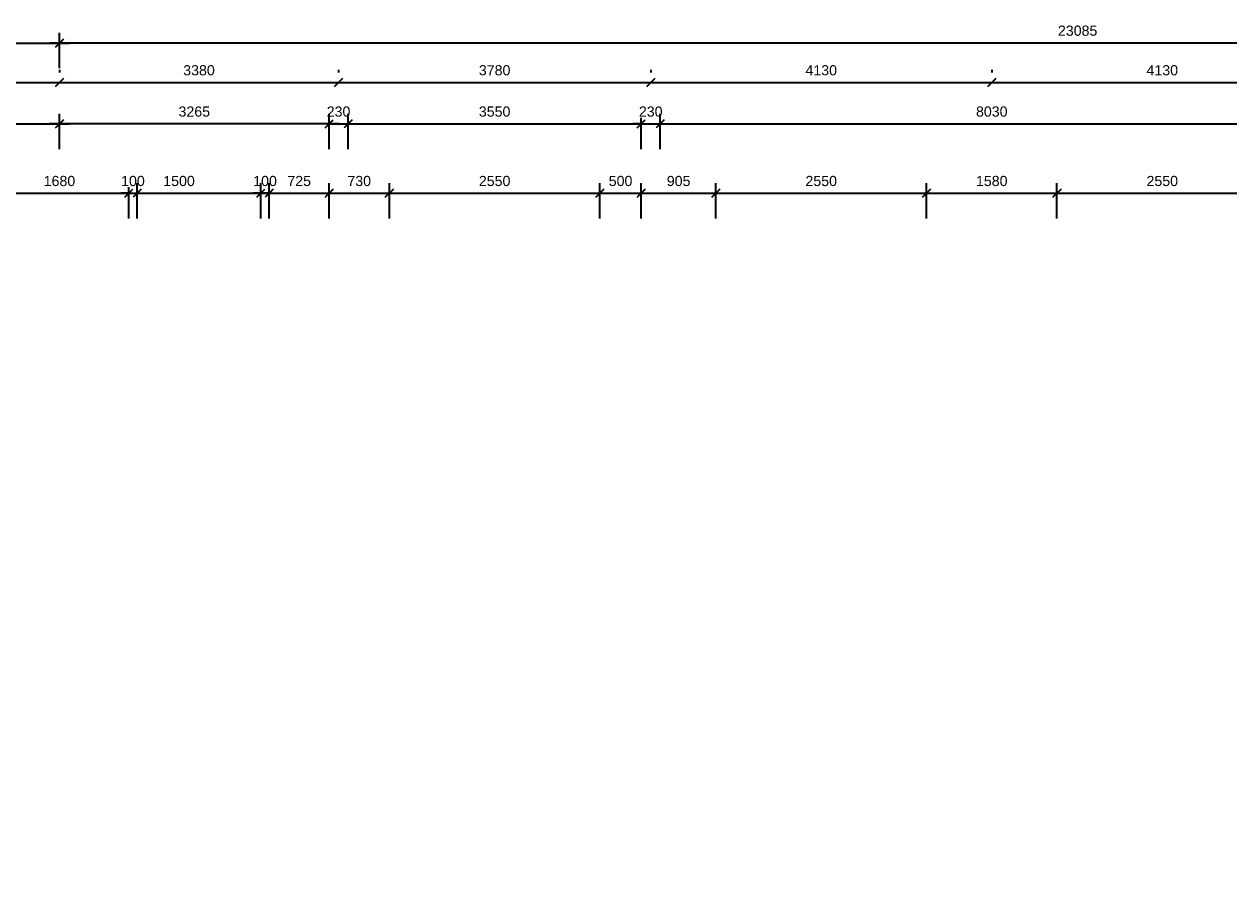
# Model space of a CAD drawing. Header units: millimetres. Extents: x 2659630 to 6742168, y -2425387 to -732288.
# Drawn here: x 3265484 to 3280074, y -820977 to -810645 of the extents above; entities that cross this region are included whole.
import ezdxf

# ---------------------------------------------------------------- set-up
doc = ezdxf.new("R2010")
doc.units = ezdxf.units.MM
doc.header["$PDMODE"] = 35
doc.header["$PDSIZE"] = -25
doc.layers.add('A-GRID-DIMS', color=211, linetype='Continuous', lineweight=9)
doc.styles.add('Arial', font='arial.ttf', dxfattribs={"height": 123})
doc.dimstyles.new('Diagonal_-_2_5mm_Arial', dxfattribs={"dimscale": 304.8, "dimtxt": 123, "dimasz": 0.32, "dimexe": 0.4, "dimexo": 0.5, "dimgap": 0.28, "dimtad": 1, "dimdec": 0, "dimzin": 0, "dimdsep": 46, "dimtxsty": 'Arial', "dimblk1": 'OBLIQUE', "dimblk2": 'OBLIQUE', "dimsah": 1, "dimcen": 0.09, "dimdle": 0.4, "dimazin": 0, "dimtfac": 1, "dimtdec": 0, "dimtix": 1, "dimtmove": 0, "dimatfit": 3, "dimfxl": 1, "dimfxlon": 1, "dimtvp": 1, "dimtolj": 1, "dimtzin": 0, "dimarcsym": 2})

# ---------------------------------------------------------------- blocks, each defined once
blk = doc.blocks.new('_Oblique')
at = {"color": 0, "linetype": 'ByBlock', "lineweight": -2}
blk.add_line((-0.5, -0.5), (0.5, 0.5), dxfattribs=at)
blk = doc.blocks.new('*D32')
at = {"layer": 'A-GRID-DIMS', "color": 0, "lineweight": -2}
for p, q in [((3262532, -811200), (3262532, -811230)), ((3265912, -811200), (3265912, -811230)), ((3262410, -811352), (3266034, -811352))]:
    blk.add_line(p, q, dxfattribs=at)
at = {"layer": 'Defpoints', "color": 0, "ltscale": 2500}
for p in [(3262532, -811352), (3265912, -811352), (3265912, -811352)]:
    blk.add_point(p, dxfattribs=at)
at = {"layer": 'A-GRID-DIMS', "color": 0, "lineweight": -2, "ltscale": 2500, "xscale": 97.536, "yscale": 97.536, "zscale": 97.536, "rotation": 180}
blk.add_blockref('_Oblique', (3262532, -811352), dxfattribs=at)
at = {"layer": 'A-GRID-DIMS', "color": 0, "lineweight": -2, "ltscale": 2500, "xscale": 97.536, "yscale": 97.536, "zscale": 97.536}
blk.add_blockref('_Oblique', (3265912, -811352), dxfattribs=at)
at = {"layer": 'A-GRID-DIMS', "color": 0, "ltscale": 2500, "insert": (3264222, -811204), "char_height": 123, "attachment_point": 5, "style": 'Arial', "bg_fill": 3, "box_fill_scale": 1.1, "bg_fill_color": 257, "bg_fill_transparency": 0}
blk.add_mtext('\\A1;3380', dxfattribs=at)
blk = doc.blocks.new('*D33')
at = {"layer": 'A-GRID-DIMS', "color": 0, "lineweight": -2}
for p, q in [((3265912, -811200), (3265912, -811230)), ((3269292, -811200), (3269292, -811230)), ((3265790, -811352), (3269414, -811352))]:
    blk.add_line(p, q, dxfattribs=at)
at = {"layer": 'Defpoints', "color": 0, "ltscale": 2500}
for p in [(3265912, -811352), (3269292, -811352), (3269292, -811352)]:
    blk.add_point(p, dxfattribs=at)
at = {"layer": 'A-GRID-DIMS', "color": 0, "lineweight": -2, "ltscale": 2500, "xscale": 97.536, "yscale": 97.536, "zscale": 97.536, "rotation": 180}
blk.add_blockref('_Oblique', (3265912, -811352), dxfattribs=at)
at = {"layer": 'A-GRID-DIMS', "color": 0, "lineweight": -2, "ltscale": 2500, "xscale": 97.536, "yscale": 97.536, "zscale": 97.536}
blk.add_blockref('_Oblique', (3269292, -811352), dxfattribs=at)
at = {"layer": 'A-GRID-DIMS', "color": 0, "ltscale": 2500, "insert": (3267602, -811204), "char_height": 123, "attachment_point": 5, "style": 'Arial', "bg_fill": 3, "box_fill_scale": 1.1, "bg_fill_color": 257, "bg_fill_transparency": 0}
blk.add_mtext('\\A1;3380', dxfattribs=at)
blk = doc.blocks.new('*D34')
at = {"layer": 'A-GRID-DIMS', "color": 0, "lineweight": -2}
for p, q in [((3269292, -811200), (3269292, -811230)), ((3273072, -811200), (3273072, -811230)), ((3269170, -811352), (3273194, -811352))]:
    blk.add_line(p, q, dxfattribs=at)
at = {"layer": 'Defpoints', "color": 0, "ltscale": 2500}
for p in [(3269292, -811352), (3273072, -811352), (3273072, -811352)]:
    blk.add_point(p, dxfattribs=at)
at = {"layer": 'A-GRID-DIMS', "color": 0, "lineweight": -2, "ltscale": 2500, "xscale": 97.536, "yscale": 97.536, "zscale": 97.536, "rotation": 180}
blk.add_blockref('_Oblique', (3269292, -811352), dxfattribs=at)
at = {"layer": 'A-GRID-DIMS', "color": 0, "lineweight": -2, "ltscale": 2500, "xscale": 97.536, "yscale": 97.536, "zscale": 97.536}
blk.add_blockref('_Oblique', (3273072, -811352), dxfattribs=at)
at = {"layer": 'A-GRID-DIMS', "color": 0, "ltscale": 2500, "insert": (3271182, -811204), "char_height": 123, "attachment_point": 5, "style": 'Arial', "bg_fill": 3, "box_fill_scale": 1.1, "bg_fill_color": 257, "bg_fill_transparency": 0}
blk.add_mtext('\\A1;3780', dxfattribs=at)
blk = doc.blocks.new('*D35')
at = {"layer": 'A-GRID-DIMS', "color": 0, "lineweight": -2}
for p, q in [((3273072, -811200), (3273072, -811230)), ((3277202, -811200), (3277202, -811230)), ((3272950, -811352), (3277324, -811352))]:
    blk.add_line(p, q, dxfattribs=at)
at = {"layer": 'Defpoints', "color": 0, "ltscale": 2500}
for p in [(3273072, -811352), (3277202, -811352), (3277202, -811352)]:
    blk.add_point(p, dxfattribs=at)
at = {"layer": 'A-GRID-DIMS', "color": 0, "lineweight": -2, "ltscale": 2500, "xscale": 97.536, "yscale": 97.536, "zscale": 97.536, "rotation": 180}
blk.add_blockref('_Oblique', (3273072, -811352), dxfattribs=at)
at = {"layer": 'A-GRID-DIMS', "color": 0, "lineweight": -2, "ltscale": 2500, "xscale": 97.536, "yscale": 97.536, "zscale": 97.536}
blk.add_blockref('_Oblique', (3277202, -811352), dxfattribs=at)
at = {"layer": 'A-GRID-DIMS', "color": 0, "ltscale": 2500, "insert": (3275137, -811204), "char_height": 123, "attachment_point": 5, "style": 'Arial', "bg_fill": 3, "box_fill_scale": 1.1, "bg_fill_color": 257, "bg_fill_transparency": 0}
blk.add_mtext('\\A1;4130', dxfattribs=at)
blk = doc.blocks.new('*D36')
at = {"layer": 'A-GRID-DIMS', "color": 0, "lineweight": -2}
for p, q in [((3277202, -811200), (3277202, -811230)), ((3281332, -811200), (3281332, -811230)), ((3277080, -811352), (3281454, -811352))]:
    blk.add_line(p, q, dxfattribs=at)
at = {"layer": 'Defpoints', "color": 0, "ltscale": 2500}
for p in [(3277202, -811352), (3281332, -811352), (3281332, -811352)]:
    blk.add_point(p, dxfattribs=at)
at = {"layer": 'A-GRID-DIMS', "color": 0, "lineweight": -2, "ltscale": 2500, "xscale": 97.536, "yscale": 97.536, "zscale": 97.536, "rotation": 180}
blk.add_blockref('_Oblique', (3277202, -811352), dxfattribs=at)
at = {"layer": 'A-GRID-DIMS', "color": 0, "lineweight": -2, "ltscale": 2500, "xscale": 97.536, "yscale": 97.536, "zscale": 97.536}
blk.add_blockref('_Oblique', (3281332, -811352), dxfattribs=at)
at = {"layer": 'A-GRID-DIMS', "color": 0, "ltscale": 2500, "insert": (3279267, -811204), "char_height": 123, "attachment_point": 5, "style": 'Arial', "bg_fill": 3, "box_fill_scale": 1.1, "bg_fill_color": 257, "bg_fill_transparency": 0}
blk.add_mtext('\\A1;4130', dxfattribs=at)
blk = doc.blocks.new('*D46')
at = {"layer": 'A-GRID-DIMS', "color": 0, "lineweight": -2}
for p, q in [((3242827, -811178), (3242827, -810752)), ((3265912, -811178), (3265912, -810752)), ((3242705, -810874), (3266034, -810874))]:
    blk.add_line(p, q, dxfattribs=at)
at = {"layer": 'Defpoints', "color": 0, "ltscale": 2500}
for p in [(3265912, -810874), (3265912, -817197), (3242827, -820977)]:
    blk.add_point(p, dxfattribs=at)
at = {"layer": 'A-GRID-DIMS', "color": 0, "lineweight": -2, "ltscale": 2500, "xscale": 97.536, "yscale": 97.536, "zscale": 97.536, "rotation": 180}
blk.add_blockref('_Oblique', (3242827, -810874), dxfattribs=at)
at = {"layer": 'A-GRID-DIMS', "color": 0, "lineweight": -2, "ltscale": 2500, "xscale": 97.536, "yscale": 97.536, "zscale": 97.536}
blk.add_blockref('_Oblique', (3265912, -810874), dxfattribs=at)
at = {"layer": 'A-GRID-DIMS', "color": 0, "ltscale": 2500, "insert": (3253941, -810725), "char_height": 123, "attachment_point": 5, "style": 'Arial', "bg_fill": 3, "box_fill_scale": 1.1, "bg_fill_color": 257, "bg_fill_transparency": 0}
blk.add_mtext('\\A1;23085', dxfattribs=at)
blk = doc.blocks.new('*D47')
at = {"layer": 'A-GRID-DIMS', "color": 0, "lineweight": -2}
for p, q in [((3265912, -811178), (3265912, -810752)), ((3288997, -811178), (3288997, -810752)), ((3289119, -810874), (3265790, -810874))]:
    blk.add_line(p, q, dxfattribs=at)
at = {"layer": 'Defpoints', "color": 0, "ltscale": 2500}
for p in [(3265912, -810874), (3265912, -815601), (3288997, -820652)]:
    blk.add_point(p, dxfattribs=at)
at = {"layer": 'A-GRID-DIMS', "color": 0, "lineweight": -2, "ltscale": 2500, "xscale": 97.536, "yscale": 97.536, "zscale": 97.536, "rotation": 180}
blk.add_blockref('_Oblique', (3265912, -810874), dxfattribs=at)
at = {"layer": 'A-GRID-DIMS', "color": 0, "lineweight": -2, "ltscale": 2500, "xscale": 97.536, "yscale": 97.536, "zscale": 97.536}
blk.add_blockref('_Oblique', (3288997, -810874), dxfattribs=at)
at = {"layer": 'A-GRID-DIMS', "color": 0, "ltscale": 2500, "insert": (3278242, -810725), "char_height": 123, "attachment_point": 5, "style": 'Arial', "bg_fill": 3, "box_fill_scale": 1.1, "bg_fill_color": 257, "bg_fill_transparency": 0}
blk.add_mtext('\\A1;23085', dxfattribs=at)
blk = doc.blocks.new('*D58')
at = {"layer": 'A-GRID-DIMS', "color": 0, "lineweight": -2}
for p, q in [((3262647, -812157), (3262647, -811730)), ((3265912, -812157), (3265912, -811730)), ((3262525, -811852), (3266034, -811852))]:
    blk.add_line(p, q, dxfattribs=at)
at = {"layer": 'Defpoints', "color": 0, "ltscale": 2500}
for p in [(3265912, -811852), (3262647, -816757), (3265912, -816757)]:
    blk.add_point(p, dxfattribs=at)
at = {"layer": 'A-GRID-DIMS', "color": 0, "lineweight": -2, "ltscale": 2500, "xscale": 97.536, "yscale": 97.536, "zscale": 97.536, "rotation": 180}
blk.add_blockref('_Oblique', (3262647, -811852), dxfattribs=at)
at = {"layer": 'A-GRID-DIMS', "color": 0, "lineweight": -2, "ltscale": 2500, "xscale": 97.536, "yscale": 97.536, "zscale": 97.536}
blk.add_blockref('_Oblique', (3265912, -811852), dxfattribs=at)
at = {"layer": 'A-GRID-DIMS', "color": 0, "ltscale": 2500, "insert": (3264280, -811704), "char_height": 123, "attachment_point": 5, "style": 'Arial', "bg_fill": 3, "box_fill_scale": 1.1, "bg_fill_color": 257, "bg_fill_transparency": 0}
blk.add_mtext('\\A1;3265', dxfattribs=at)
blk = doc.blocks.new('*D59')
at = {"layer": 'A-GRID-DIMS', "color": 0, "lineweight": -2}
for p, q in [((3269177, -812157), (3269177, -811730)), ((3269407, -812157), (3269407, -811730)), ((3269177, -811852), (3269080, -811852)), ((3269177, -811852), (3269407, -811852)), ((3269407, -811852), (3269505, -811852))]:
    blk.add_line(p, q, dxfattribs=at)
at = {"layer": 'Defpoints', "color": 0, "ltscale": 2500}
for p in [(3269407, -811852), (3269177, -816757), (3269407, -816987)]:
    blk.add_point(p, dxfattribs=at)
at = {"layer": 'A-GRID-DIMS', "color": 0, "lineweight": -2, "ltscale": 2500, "xscale": 97.536, "yscale": 97.536, "zscale": 97.536}
blk.add_blockref('_Oblique', (3269177, -811852), dxfattribs=at)
at = {"layer": 'A-GRID-DIMS', "color": 0, "lineweight": -2, "ltscale": 2500, "xscale": 97.536, "yscale": 97.536, "zscale": 97.536, "rotation": 180}
blk.add_blockref('_Oblique', (3269407, -811852), dxfattribs=at)
at = {"layer": 'A-GRID-DIMS', "color": 0, "ltscale": 2500, "insert": (3269292, -811704), "char_height": 123, "attachment_point": 5, "style": 'Arial', "bg_fill": 3, "box_fill_scale": 1.1, "bg_fill_color": 257, "bg_fill_transparency": 0}
blk.add_mtext('\\A1;230', dxfattribs=at)
blk = doc.blocks.new('*D60')
at = {"layer": 'A-GRID-DIMS', "color": 0, "lineweight": -2}
for p, q in [((3269407, -812157), (3269407, -811730)), ((3272957, -812157), (3272957, -811730)), ((3269285, -811852), (3273079, -811852))]:
    blk.add_line(p, q, dxfattribs=at)
at = {"layer": 'Defpoints', "color": 0, "ltscale": 2500}
for p in [(3272957, -811852), (3272957, -815607), (3269407, -816987)]:
    blk.add_point(p, dxfattribs=at)
at = {"layer": 'A-GRID-DIMS', "color": 0, "lineweight": -2, "ltscale": 2500, "xscale": 97.536, "yscale": 97.536, "zscale": 97.536, "rotation": 180}
blk.add_blockref('_Oblique', (3269407, -811852), dxfattribs=at)
at = {"layer": 'A-GRID-DIMS', "color": 0, "lineweight": -2, "ltscale": 2500, "xscale": 97.536, "yscale": 97.536, "zscale": 97.536}
blk.add_blockref('_Oblique', (3272957, -811852), dxfattribs=at)
at = {"layer": 'A-GRID-DIMS', "color": 0, "ltscale": 2500, "insert": (3271182, -811704), "char_height": 123, "attachment_point": 5, "style": 'Arial', "bg_fill": 3, "box_fill_scale": 1.1, "bg_fill_color": 257, "bg_fill_transparency": 0}
blk.add_mtext('\\A1;3550', dxfattribs=at)
blk = doc.blocks.new('*D61')
at = {"layer": 'A-GRID-DIMS', "color": 0, "lineweight": -2}
for p, q in [((3272957, -812157), (3272957, -811730)), ((3273187, -812157), (3273187, -811730)), ((3272957, -811852), (3272860, -811852)), ((3272957, -811852), (3273187, -811852)), ((3273187, -811852), (3273285, -811852))]:
    blk.add_line(p, q, dxfattribs=at)
at = {"layer": 'Defpoints', "color": 0, "ltscale": 2500}
for p in [(3273187, -811852), (3272957, -815607), (3273187, -815837)]:
    blk.add_point(p, dxfattribs=at)
at = {"layer": 'A-GRID-DIMS', "color": 0, "lineweight": -2, "ltscale": 2500, "xscale": 97.536, "yscale": 97.536, "zscale": 97.536}
blk.add_blockref('_Oblique', (3272957, -811852), dxfattribs=at)
at = {"layer": 'A-GRID-DIMS', "color": 0, "lineweight": -2, "ltscale": 2500, "xscale": 97.536, "yscale": 97.536, "zscale": 97.536, "rotation": 180}
blk.add_blockref('_Oblique', (3273187, -811852), dxfattribs=at)
at = {"layer": 'A-GRID-DIMS', "color": 0, "ltscale": 2500, "insert": (3273072, -811704), "char_height": 123, "attachment_point": 5, "style": 'Arial', "bg_fill": 3, "box_fill_scale": 1.1, "bg_fill_color": 257, "bg_fill_transparency": 0}
blk.add_mtext('\\A1;230', dxfattribs=at)
blk = doc.blocks.new('*D62')
at = {"layer": 'A-GRID-DIMS', "color": 0, "lineweight": -2}
for p, q in [((3273187, -812157), (3273187, -811730)), ((3281217, -812157), (3281217, -811730)), ((3273065, -811852), (3281339, -811852))]:
    blk.add_line(p, q, dxfattribs=at)
at = {"layer": 'Defpoints', "color": 0, "ltscale": 2500}
for p in [(3281217, -811852), (3273187, -815837), (3281217, -815837)]:
    blk.add_point(p, dxfattribs=at)
at = {"layer": 'A-GRID-DIMS', "color": 0, "lineweight": -2, "ltscale": 2500, "xscale": 97.536, "yscale": 97.536, "zscale": 97.536, "rotation": 180}
blk.add_blockref('_Oblique', (3273187, -811852), dxfattribs=at)
at = {"layer": 'A-GRID-DIMS', "color": 0, "lineweight": -2, "ltscale": 2500, "xscale": 97.536, "yscale": 97.536, "zscale": 97.536}
blk.add_blockref('_Oblique', (3281217, -811852), dxfattribs=at)
at = {"layer": 'A-GRID-DIMS', "color": 0, "ltscale": 2500, "insert": (3277202, -811704), "char_height": 123, "attachment_point": 5, "style": 'Arial', "bg_fill": 3, "box_fill_scale": 1.1, "bg_fill_color": 257, "bg_fill_transparency": 0}
blk.add_mtext('\\A1;8030', dxfattribs=at)
blk = doc.blocks.new('*D96')
at = {"layer": 'A-GRID-DIMS', "color": 0, "lineweight": -2}
for p, q in [((3269177, -812997), (3269177, -812570)), ((3269907, -812997), (3269907, -812570)), ((3269055, -812692), (3270029, -812692))]:
    blk.add_line(p, q, dxfattribs=at)
at = {"layer": 'Defpoints', "color": 0, "ltscale": 2500}
for p in [(3269907, -812692), (3269177, -816757), (3269907, -816757)]:
    blk.add_point(p, dxfattribs=at)
at = {"layer": 'A-GRID-DIMS', "color": 0, "lineweight": -2, "ltscale": 2500, "xscale": 97.536, "yscale": 97.536, "zscale": 97.536, "rotation": 180}
blk.add_blockref('_Oblique', (3269177, -812692), dxfattribs=at)
at = {"layer": 'A-GRID-DIMS', "color": 0, "lineweight": -2, "ltscale": 2500, "xscale": 97.536, "yscale": 97.536, "zscale": 97.536}
blk.add_blockref('_Oblique', (3269907, -812692), dxfattribs=at)
at = {"layer": 'A-GRID-DIMS', "color": 0, "ltscale": 2500, "insert": (3269542, -812544), "char_height": 123, "attachment_point": 5, "style": 'Arial', "bg_fill": 3, "box_fill_scale": 1.1, "bg_fill_color": 257, "bg_fill_transparency": 0}
blk.add_mtext('\\A1;730', dxfattribs=at)
blk = doc.blocks.new('*D97')
at = {"layer": 'A-GRID-DIMS', "color": 0, "lineweight": -2}
for p, q in [((3269907, -812997), (3269907, -812570)), ((3272457, -812997), (3272457, -812570)), ((3269785, -812692), (3272579, -812692))]:
    blk.add_line(p, q, dxfattribs=at)
at = {"layer": 'Defpoints', "color": 0, "ltscale": 2500}
for p in [(3272457, -812692), (3269907, -816757), (3272457, -816757)]:
    blk.add_point(p, dxfattribs=at)
at = {"layer": 'A-GRID-DIMS', "color": 0, "lineweight": -2, "ltscale": 2500, "xscale": 97.536, "yscale": 97.536, "zscale": 97.536, "rotation": 180}
blk.add_blockref('_Oblique', (3269907, -812692), dxfattribs=at)
at = {"layer": 'A-GRID-DIMS', "color": 0, "lineweight": -2, "ltscale": 2500, "xscale": 97.536, "yscale": 97.536, "zscale": 97.536}
blk.add_blockref('_Oblique', (3272457, -812692), dxfattribs=at)
at = {"layer": 'A-GRID-DIMS', "color": 0, "ltscale": 2500, "insert": (3271182, -812544), "char_height": 123, "attachment_point": 5, "style": 'Arial', "bg_fill": 3, "box_fill_scale": 1.1, "bg_fill_color": 257, "bg_fill_transparency": 0}
blk.add_mtext('\\A1;2550', dxfattribs=at)
blk = doc.blocks.new('*D98')
at = {"layer": 'A-GRID-DIMS', "color": 0, "lineweight": -2}
for p, q in [((3272457, -812997), (3272457, -812570)), ((3272957, -812997), (3272957, -812570)), ((3272335, -812692), (3273079, -812692))]:
    blk.add_line(p, q, dxfattribs=at)
at = {"layer": 'Defpoints', "color": 0, "ltscale": 2500}
for p in [(3272957, -812692), (3272957, -815607), (3272457, -816757)]:
    blk.add_point(p, dxfattribs=at)
at = {"layer": 'A-GRID-DIMS', "color": 0, "lineweight": -2, "ltscale": 2500, "xscale": 97.536, "yscale": 97.536, "zscale": 97.536, "rotation": 180}
blk.add_blockref('_Oblique', (3272457, -812692), dxfattribs=at)
at = {"layer": 'A-GRID-DIMS', "color": 0, "lineweight": -2, "ltscale": 2500, "xscale": 97.536, "yscale": 97.536, "zscale": 97.536}
blk.add_blockref('_Oblique', (3272957, -812692), dxfattribs=at)
at = {"layer": 'A-GRID-DIMS', "color": 0, "ltscale": 2500, "insert": (3272707, -812544), "char_height": 123, "attachment_point": 5, "style": 'Arial', "bg_fill": 3, "box_fill_scale": 1.1, "bg_fill_color": 257, "bg_fill_transparency": 0}
blk.add_mtext('\\A1;500', dxfattribs=at)
blk = doc.blocks.new('*D99')
at = {"layer": 'A-GRID-DIMS', "color": 0, "lineweight": -2}
for p, q in [((3272957, -812997), (3272957, -812570)), ((3273862, -812997), (3273862, -812570)), ((3272835, -812692), (3273984, -812692))]:
    blk.add_line(p, q, dxfattribs=at)
at = {"layer": 'Defpoints', "color": 0, "ltscale": 2500}
for p in [(3273862, -812692), (3272957, -815607), (3273862, -815607)]:
    blk.add_point(p, dxfattribs=at)
at = {"layer": 'A-GRID-DIMS', "color": 0, "lineweight": -2, "ltscale": 2500, "xscale": 97.536, "yscale": 97.536, "zscale": 97.536, "rotation": 180}
blk.add_blockref('_Oblique', (3272957, -812692), dxfattribs=at)
at = {"layer": 'A-GRID-DIMS', "color": 0, "lineweight": -2, "ltscale": 2500, "xscale": 97.536, "yscale": 97.536, "zscale": 97.536}
blk.add_blockref('_Oblique', (3273862, -812692), dxfattribs=at)
at = {"layer": 'A-GRID-DIMS', "color": 0, "ltscale": 2500, "insert": (3273410, -812544), "char_height": 123, "attachment_point": 5, "style": 'Arial', "bg_fill": 3, "box_fill_scale": 1.1, "bg_fill_color": 257, "bg_fill_transparency": 0}
blk.add_mtext('\\A1;905', dxfattribs=at)
blk = doc.blocks.new('*D100')
at = {"layer": 'A-GRID-DIMS', "color": 0, "lineweight": -2}
for p, q in [((3273862, -812997), (3273862, -812570)), ((3276412, -812997), (3276412, -812570)), ((3273740, -812692), (3276534, -812692))]:
    blk.add_line(p, q, dxfattribs=at)
at = {"layer": 'Defpoints', "color": 0, "ltscale": 2500}
for p in [(3276412, -812692), (3273862, -815607), (3276412, -815607)]:
    blk.add_point(p, dxfattribs=at)
at = {"layer": 'A-GRID-DIMS', "color": 0, "lineweight": -2, "ltscale": 2500, "xscale": 97.536, "yscale": 97.536, "zscale": 97.536, "rotation": 180}
blk.add_blockref('_Oblique', (3273862, -812692), dxfattribs=at)
at = {"layer": 'A-GRID-DIMS', "color": 0, "lineweight": -2, "ltscale": 2500, "xscale": 97.536, "yscale": 97.536, "zscale": 97.536}
blk.add_blockref('_Oblique', (3276412, -812692), dxfattribs=at)
at = {"layer": 'A-GRID-DIMS', "color": 0, "ltscale": 2500, "insert": (3275137, -812544), "char_height": 123, "attachment_point": 5, "style": 'Arial', "bg_fill": 3, "box_fill_scale": 1.1, "bg_fill_color": 257, "bg_fill_transparency": 0}
blk.add_mtext('\\A1;2550', dxfattribs=at)
blk = doc.blocks.new('*D101')
at = {"layer": 'A-GRID-DIMS', "color": 0, "lineweight": -2}
for p, q in [((3276412, -812997), (3276412, -812570)), ((3277992, -812997), (3277992, -812570)), ((3276290, -812692), (3278114, -812692))]:
    blk.add_line(p, q, dxfattribs=at)
at = {"layer": 'Defpoints', "color": 0, "ltscale": 2500}
for p in [(3277992, -812692), (3276412, -815607), (3277992, -815607)]:
    blk.add_point(p, dxfattribs=at)
at = {"layer": 'A-GRID-DIMS', "color": 0, "lineweight": -2, "ltscale": 2500, "xscale": 97.536, "yscale": 97.536, "zscale": 97.536, "rotation": 180}
blk.add_blockref('_Oblique', (3276412, -812692), dxfattribs=at)
at = {"layer": 'A-GRID-DIMS', "color": 0, "lineweight": -2, "ltscale": 2500, "xscale": 97.536, "yscale": 97.536, "zscale": 97.536}
blk.add_blockref('_Oblique', (3277992, -812692), dxfattribs=at)
at = {"layer": 'A-GRID-DIMS', "color": 0, "ltscale": 2500, "insert": (3277202, -812544), "char_height": 123, "attachment_point": 5, "style": 'Arial', "bg_fill": 3, "box_fill_scale": 1.1, "bg_fill_color": 257, "bg_fill_transparency": 0}
blk.add_mtext('\\A1;1580', dxfattribs=at)
blk = doc.blocks.new('*D102')
at = {"layer": 'A-GRID-DIMS', "color": 0, "lineweight": -2}
for p, q in [((3277992, -812997), (3277992, -812570)), ((3280542, -812997), (3280542, -812570)), ((3277870, -812692), (3280664, -812692))]:
    blk.add_line(p, q, dxfattribs=at)
at = {"layer": 'Defpoints', "color": 0, "ltscale": 2500}
for p in [(3280542, -812692), (3277992, -815607), (3280542, -815607)]:
    blk.add_point(p, dxfattribs=at)
at = {"layer": 'A-GRID-DIMS', "color": 0, "lineweight": -2, "ltscale": 2500, "xscale": 97.536, "yscale": 97.536, "zscale": 97.536, "rotation": 180}
blk.add_blockref('_Oblique', (3277992, -812692), dxfattribs=at)
at = {"layer": 'A-GRID-DIMS', "color": 0, "lineweight": -2, "ltscale": 2500, "xscale": 97.536, "yscale": 97.536, "zscale": 97.536}
blk.add_blockref('_Oblique', (3280542, -812692), dxfattribs=at)
at = {"layer": 'A-GRID-DIMS', "color": 0, "ltscale": 2500, "insert": (3279267, -812544), "char_height": 123, "attachment_point": 5, "style": 'Arial', "bg_fill": 3, "box_fill_scale": 1.1, "bg_fill_color": 257, "bg_fill_transparency": 0}
blk.add_mtext('\\A1;2550', dxfattribs=at)
blk = doc.blocks.new('*D108')
at = {"layer": 'A-GRID-DIMS', "color": 0, "lineweight": -2}
for p, q in [((3268352, -812997), (3268352, -812570)), ((3268452, -812997), (3268452, -812570)), ((3268352, -812692), (3268255, -812692)), ((3268452, -812692), (3268352, -812692)), ((3268452, -812692), (3268550, -812692))]:
    blk.add_line(p, q, dxfattribs=at)
at = {"layer": 'Defpoints', "color": 0, "ltscale": 2500}
for p in [(3268352, -812692), (3268352, -817058), (3268452, -817195)]:
    blk.add_point(p, dxfattribs=at)
at = {"layer": 'A-GRID-DIMS', "color": 0, "lineweight": -2, "ltscale": 2500, "xscale": 97.536, "yscale": 97.536, "zscale": 97.536}
blk.add_blockref('_Oblique', (3268352, -812692), dxfattribs=at)
at = {"layer": 'A-GRID-DIMS', "color": 0, "lineweight": -2, "ltscale": 2500, "xscale": 97.536, "yscale": 97.536, "zscale": 97.536, "rotation": 180}
blk.add_blockref('_Oblique', (3268452, -812692), dxfattribs=at)
at = {"layer": 'A-GRID-DIMS', "color": 0, "ltscale": 2500, "insert": (3268402, -812544), "char_height": 123, "attachment_point": 5, "style": 'Arial', "bg_fill": 3, "box_fill_scale": 1.1, "bg_fill_color": 257, "bg_fill_transparency": 0}
blk.add_mtext('\\A1;100', dxfattribs=at)
blk = doc.blocks.new('*D112')
at = {"layer": 'A-GRID-DIMS', "color": 0, "lineweight": -2}
for p, q in [((3265072, -812997), (3265072, -812570)), ((3266752, -812997), (3266752, -812570)), ((3264950, -812692), (3266874, -812692))]:
    blk.add_line(p, q, dxfattribs=at)
at = {"layer": 'Defpoints', "color": 0, "ltscale": 2500}
for p in [(3266752, -812692), (3265072, -817058), (3266752, -817058)]:
    blk.add_point(p, dxfattribs=at)
at = {"layer": 'A-GRID-DIMS', "color": 0, "lineweight": -2, "ltscale": 2500, "xscale": 97.536, "yscale": 97.536, "zscale": 97.536, "rotation": 180}
blk.add_blockref('_Oblique', (3265072, -812692), dxfattribs=at)
at = {"layer": 'A-GRID-DIMS', "color": 0, "lineweight": -2, "ltscale": 2500, "xscale": 97.536, "yscale": 97.536, "zscale": 97.536}
blk.add_blockref('_Oblique', (3266752, -812692), dxfattribs=at)
at = {"layer": 'A-GRID-DIMS', "color": 0, "ltscale": 2500, "insert": (3265912, -812544), "char_height": 123, "attachment_point": 5, "style": 'Arial', "bg_fill": 3, "box_fill_scale": 1.1, "bg_fill_color": 257, "bg_fill_transparency": 0}
blk.add_mtext('\\A1;1680', dxfattribs=at)
blk = doc.blocks.new('*D113')
at = {"layer": 'A-GRID-DIMS', "color": 0, "lineweight": -2}
for p, q in [((3266752, -812997), (3266752, -812570)), ((3266852, -812997), (3266852, -812570)), ((3266752, -812692), (3266655, -812692)), ((3266752, -812692), (3266852, -812692)), ((3266852, -812692), (3266950, -812692))]:
    blk.add_line(p, q, dxfattribs=at)
at = {"layer": 'Defpoints', "color": 0, "ltscale": 2500}
for p in [(3266852, -812692), (3266752, -817058), (3266852, -817058)]:
    blk.add_point(p, dxfattribs=at)
at = {"layer": 'A-GRID-DIMS', "color": 0, "lineweight": -2, "ltscale": 2500, "xscale": 97.536, "yscale": 97.536, "zscale": 97.536}
blk.add_blockref('_Oblique', (3266752, -812692), dxfattribs=at)
at = {"layer": 'A-GRID-DIMS', "color": 0, "lineweight": -2, "ltscale": 2500, "xscale": 97.536, "yscale": 97.536, "zscale": 97.536, "rotation": 180}
blk.add_blockref('_Oblique', (3266852, -812692), dxfattribs=at)
at = {"layer": 'A-GRID-DIMS', "color": 0, "ltscale": 2500, "insert": (3266802, -812544), "char_height": 123, "attachment_point": 5, "style": 'Arial', "bg_fill": 3, "box_fill_scale": 1.1, "bg_fill_color": 257, "bg_fill_transparency": 0}
blk.add_mtext('\\A1;100', dxfattribs=at)
blk = doc.blocks.new('*D114')
at = {"layer": 'A-GRID-DIMS', "color": 0, "lineweight": -2}
for p, q in [((3266852, -812997), (3266852, -812570)), ((3268352, -812997), (3268352, -812570)), ((3266730, -812692), (3268474, -812692))]:
    blk.add_line(p, q, dxfattribs=at)
at = {"layer": 'Defpoints', "color": 0, "ltscale": 2500}
for p in [(3268352, -812692), (3266852, -817058), (3268352, -817058)]:
    blk.add_point(p, dxfattribs=at)
at = {"layer": 'A-GRID-DIMS', "color": 0, "lineweight": -2, "ltscale": 2500, "xscale": 97.536, "yscale": 97.536, "zscale": 97.536, "rotation": 180}
blk.add_blockref('_Oblique', (3266852, -812692), dxfattribs=at)
at = {"layer": 'A-GRID-DIMS', "color": 0, "lineweight": -2, "ltscale": 2500, "xscale": 97.536, "yscale": 97.536, "zscale": 97.536}
blk.add_blockref('_Oblique', (3268352, -812692), dxfattribs=at)
at = {"layer": 'A-GRID-DIMS', "color": 0, "ltscale": 2500, "insert": (3267360, -812544), "char_height": 123, "attachment_point": 5, "style": 'Arial', "bg_fill": 3, "box_fill_scale": 1.1, "bg_fill_color": 257, "bg_fill_transparency": 0}
blk.add_mtext('\\A1;1500', dxfattribs=at)
blk = doc.blocks.new('*D115')
at = {"layer": 'A-GRID-DIMS', "color": 0, "lineweight": -2}
for p, q in [((3268452, -812997), (3268452, -812570)), ((3269177, -812997), (3269177, -812570)), ((3268330, -812692), (3269299, -812692))]:
    blk.add_line(p, q, dxfattribs=at)
at = {"layer": 'Defpoints', "color": 0, "ltscale": 2500}
for p in [(3269177, -812692), (3268452, -817058), (3269177, -817197)]:
    blk.add_point(p, dxfattribs=at)
at = {"layer": 'A-GRID-DIMS', "color": 0, "lineweight": -2, "ltscale": 2500, "xscale": 97.536, "yscale": 97.536, "zscale": 97.536, "rotation": 180}
blk.add_blockref('_Oblique', (3268452, -812692), dxfattribs=at)
at = {"layer": 'A-GRID-DIMS', "color": 0, "lineweight": -2, "ltscale": 2500, "xscale": 97.536, "yscale": 97.536, "zscale": 97.536}
blk.add_blockref('_Oblique', (3269177, -812692), dxfattribs=at)
at = {"layer": 'A-GRID-DIMS', "color": 0, "ltscale": 2500, "insert": (3268815, -812544), "char_height": 123, "attachment_point": 5, "style": 'Arial', "bg_fill": 3, "box_fill_scale": 1.1, "bg_fill_color": 257, "bg_fill_transparency": 0}
blk.add_mtext('\\A1;725', dxfattribs=at)
blk = doc.blocks.new('*D781')
at = {"layer": 'A-GRID-DIMS', "color": 0, "lineweight": -2}
for p, q in [((3265912, -812157), (3265912, -811730)), ((3269177, -812157), (3269177, -811730)), ((3269299, -811852), (3265790, -811852))]:
    blk.add_line(p, q, dxfattribs=at)
at = {"layer": 'Defpoints', "color": 0, "ltscale": 2500}
for p in [(3265912, -811852), (3265912, -816757), (3269177, -816757)]:
    blk.add_point(p, dxfattribs=at)
at = {"layer": 'A-GRID-DIMS', "color": 0, "lineweight": -2, "ltscale": 2500, "xscale": 97.536, "yscale": 97.536, "zscale": 97.536, "rotation": 180}
blk.add_blockref('_Oblique', (3265912, -811852), dxfattribs=at)
at = {"layer": 'A-GRID-DIMS', "color": 0, "lineweight": -2, "ltscale": 2500, "xscale": 97.536, "yscale": 97.536, "zscale": 97.536}
blk.add_blockref('_Oblique', (3269177, -811852), dxfattribs=at)
at = {"layer": 'A-GRID-DIMS', "color": 0, "ltscale": 2500, "insert": (3267545, -811704), "char_height": 123, "attachment_point": 5, "style": 'Arial', "bg_fill": 3, "box_fill_scale": 1.1, "bg_fill_color": 257, "bg_fill_transparency": 0}
blk.add_mtext('\\A1;3265', dxfattribs=at)

msp = doc.modelspace()

# ---------------------------------------------------------------- dimensions: what is measured, and where the dimension line sits
at = {"layer": 'A-GRID-DIMS'}
dim = msp.add_linear_dim(base=(3265912.039, -811352.217), p1=(3262532.039, -811352.217), p2=(3265912.039, -811352.217), dimstyle='Diagonal_-_2_5mm_Arial', override={"dimpost": '<>', "dimtmove": 1, "dimfxl": 1, "dimfxlon": 1, "dimtfill": 1, "dimtfillclr": 0, "dimarcsym": 2}, dxfattribs=at)
dim.commit()
dim.dimension.update_dxf_attribs({"geometry": '*D32', "text_midpoint": (3264222.039, -811204.031)})

# ---------------------------------------------------------------- next in the draw order: dimensions: what is measured, and where the dimension line sits
dim = msp.add_linear_dim(base=(3269292.039, -811352.217), p1=(3265912.039, -811352.217), p2=(3269292.039, -811352.217), dimstyle='Diagonal_-_2_5mm_Arial', override={"dimpost": '<>', "dimtmove": 1, "dimfxl": 1, "dimfxlon": 1, "dimtfill": 1, "dimtfillclr": 0, "dimarcsym": 2}, dxfattribs=at)
dim.commit()
dim.dimension.update_dxf_attribs({"geometry": '*D33', "text_midpoint": (3267602.039, -811204.031)})

# ---------------------------------------------------------------- next in the draw order: dimensions: what is measured, and where the dimension line sits
dim = msp.add_linear_dim(base=(3265912.039, -810873.607), p1=(3242827.039, -820977.217), p2=(3265912.039, -817197.217), dimstyle='Diagonal_-_2_5mm_Arial', override={"dimpost": '<>', "dimfxl": 1, "dimfxlon": 1, "dimtfill": 1, "dimtfillclr": 0, "dimarcsym": 2}, dxfattribs=at)
dim.commit()
dim.dimension.update_dxf_attribs({"geometry": '*D46', "text_midpoint": (3253940.825, -810873.607), "dimtype": 160})
dim = msp.add_linear_dim(base=(3273072.039, -811352.217), p1=(3269292.039, -811352.217), p2=(3273072.039, -811352.217), dimstyle='Diagonal_-_2_5mm_Arial', override={"dimpost": '<>', "dimtmove": 1, "dimfxl": 1, "dimfxlon": 1, "dimtfill": 1, "dimtfillclr": 0, "dimarcsym": 2}, dxfattribs=at)
dim.commit()
dim.dimension.update_dxf_attribs({"geometry": '*D34', "text_midpoint": (3271182.039, -811204.031)})

# ---------------------------------------------------------------- next in the draw order: dimensions: what is measured, and where the dimension line sits
dim = msp.add_linear_dim(base=(3277202.039, -811352.217), p1=(3273072.039, -811352.217), p2=(3277202.039, -811352.217), dimstyle='Diagonal_-_2_5mm_Arial', override={"dimpost": '<>', "dimtmove": 1, "dimfxl": 1, "dimfxlon": 1, "dimtfill": 1, "dimtfillclr": 0, "dimarcsym": 2}, dxfattribs=at)
dim.commit()
dim.dimension.update_dxf_attribs({"geometry": '*D35', "text_midpoint": (3275137.039, -811204.031)})

# ---------------------------------------------------------------- next in the draw order: dimensions: what is measured, and where the dimension line sits
dim = msp.add_linear_dim(base=(3281332.039, -811352.217), p1=(3277202.039, -811352.217), p2=(3281332.039, -811352.217), dimstyle='Diagonal_-_2_5mm_Arial', override={"dimpost": '<>', "dimtmove": 1, "dimfxl": 1, "dimfxlon": 1, "dimtfill": 1, "dimtfillclr": 0, "dimarcsym": 2}, dxfattribs=at)
dim.commit()
dim.dimension.update_dxf_attribs({"geometry": '*D36', "text_midpoint": (3279267.039, -811204.031)})

# ---------------------------------------------------------------- next in the draw order: dimensions: what is measured, and where the dimension line sits
dim = msp.add_linear_dim(base=(3265912.039, -810873.607), p1=(3288997.039, -820652.034), p2=(3265912.039, -815600.956), dimstyle='Diagonal_-_2_5mm_Arial', override={"dimpost": '<>', "dimfxl": 1, "dimfxlon": 1, "dimtfill": 1, "dimtfillclr": 0, "dimarcsym": 2}, dxfattribs=at)
dim.commit()
dim.dimension.update_dxf_attribs({"geometry": '*D47', "text_midpoint": (3278242.24, -810873.607), "dimtype": 160})

# ---------------------------------------------------------------- next in the draw order: dimensions: what is measured, and where the dimension line sits
for base, p1, p2, picture, middle in [((3265912.039, -811852.217), (3262647.039, -816757.217), (3265912.039, -816757.217), '*D58', (3264279.539, -811704.031)), ((3269407.039, -811852.217), (3269177.039, -816757.217), (3269407.039, -816987.217), '*D59', (3269292.039, -811704.031))]:
    dim = msp.add_linear_dim(base=base, p1=p1, p2=p2, dimstyle='Diagonal_-_2_5mm_Arial', override={"dimpost": '<>', "dimtmove": 1, "dimfxl": 1, "dimfxlon": 1, "dimtfill": 1, "dimtfillclr": 0, "dimarcsym": 2}, dxfattribs=at)
    dim.commit()
    dim.dimension.update_dxf_attribs({"geometry": picture, "text_midpoint": middle})
dim = msp.add_linear_dim(base=(3268352.039, -812691.755), p1=(3268452.039, -817195.334), p2=(3268352.039, -817057.717), angle=180, dimstyle='Diagonal_-_2_5mm_Arial', override={"dimpost": '<>', "dimtmove": 1, "dimfxl": 1, "dimfxlon": 1, "dimtfill": 1, "dimtfillclr": 0, "dimarcsym": 2}, dxfattribs=at)
dim.commit()
dim.dimension.update_dxf_attribs({"geometry": '*D108', "text_midpoint": (3268402.039, -812543.61)})

# ---------------------------------------------------------------- next in the draw order: dimensions: what is measured, and where the dimension line sits
for base, p1, p2, override, picture, middle in [((3272957.039, -811852.217), (3269407.039, -816987.217), (3272957.039, -815607.217), {"dimpost": '<>', "dimtmove": 1, "dimfxl": 1, "dimfxlon": 1, "dimtfill": 1, "dimtfillclr": 0, "dimarcsym": 2}, '*D60', (3271182.039, -811704.031)), ((3266752.039, -812691.755), (3265072.039, -817057.717), (3266752.039, -817057.717), {"dimpost": '<>', "dimfxl": 1, "dimfxlon": 1, "dimtfill": 1, "dimtfillclr": 0, "dimarcsym": 2}, '*D112', (3265912.039, -812543.61))]:
    dim = msp.add_linear_dim(base=base, p1=p1, p2=p2, dimstyle='Diagonal_-_2_5mm_Arial', override=override, dxfattribs=at)
    dim.commit()
    dim.dimension.update_dxf_attribs({"geometry": picture, "text_midpoint": middle})

# ---------------------------------------------------------------- next in the draw order: dimensions: what is measured, and where the dimension line sits
for base, p1, p2, picture, middle in [((3273187.039, -811852.217), (3272957.039, -815607.217), (3273187.039, -815837.217), '*D61', (3273072.039, -811704.031)), ((3266852.039, -812691.755), (3266752.039, -817057.717), (3266852.039, -817057.717), '*D113', (3266802.039, -812543.61)), ((3269907.221, -812691.755), (3269177.039, -816757.217), (3269907.221, -816757.217), '*D96', (3269542.13, -812543.568))]:
    dim = msp.add_linear_dim(base=base, p1=p1, p2=p2, dimstyle='Diagonal_-_2_5mm_Arial', override={"dimpost": '<>', "dimtmove": 1, "dimfxl": 1, "dimfxlon": 1, "dimtfill": 1, "dimtfillclr": 0, "dimarcsym": 2}, dxfattribs=at)
    dim.commit()
    dim.dimension.update_dxf_attribs({"geometry": picture, "text_midpoint": middle})

# ---------------------------------------------------------------- next in the draw order: dimensions: what is measured, and where the dimension line sits
for base, p1, p2, picture, middle in [((3281217.039, -811852.217), (3273187.039, -815837.217), (3281217.039, -815837.217), '*D62', (3277202.039, -811704.031)), ((3272457.222, -812691.755), (3269907.221, -816757.217), (3272457.222, -816757.217), '*D97', (3271182.222, -812543.61))]:
    dim = msp.add_linear_dim(base=base, p1=p1, p2=p2, dimstyle='Diagonal_-_2_5mm_Arial', override={"dimpost": '<>', "dimtmove": 1, "dimfxl": 1, "dimfxlon": 1, "dimtfill": 1, "dimtfillclr": 0, "dimarcsym": 2}, dxfattribs=at)
    dim.commit()
    dim.dimension.update_dxf_attribs({"geometry": picture, "text_midpoint": middle})
dim = msp.add_linear_dim(base=(3268352.039, -812691.755), p1=(3266852.039, -817057.717), p2=(3268352.039, -817057.717), dimstyle='Diagonal_-_2_5mm_Arial', override={"dimpost": '<>', "dimtmove": 1, "dimfxl": 1, "dimfxlon": 1, "dimtfill": 1, "dimtfillclr": 0, "dimarcsym": 2}, dxfattribs=at)
dim.commit()
dim.dimension.update_dxf_attribs({"geometry": '*D114', "text_midpoint": (3267359.995, -812691.755), "dimtype": 160})

# ---------------------------------------------------------------- next in the draw order: dimensions: what is measured, and where the dimension line sits
for base, p1, p2, override, picture, middle in [((3269177.039, -812691.755), (3268452.039, -817057.717), (3269177.039, -817197.217), {"dimpost": '<>', "dimfxl": 1, "dimfxlon": 1, "dimtfill": 1, "dimtfillclr": 0, "dimarcsym": 2}, '*D115', (3268814.539, -812543.61)), ((3272957.039, -812691.755), (3272457.222, -816757.217), (3272957.039, -815607.217), {"dimpost": '<>', "dimtmove": 1, "dimfxl": 1, "dimfxlon": 1, "dimtfill": 1, "dimtfillclr": 0, "dimarcsym": 2}, '*D98', (3272707.131, -812543.61))]:
    dim = msp.add_linear_dim(base=base, p1=p1, p2=p2, dimstyle='Diagonal_-_2_5mm_Arial', override=override, dxfattribs=at)
    dim.commit()
    dim.dimension.update_dxf_attribs({"geometry": picture, "text_midpoint": middle})

# ---------------------------------------------------------------- next in the draw order: dimensions: what is measured, and where the dimension line sits
dim = msp.add_linear_dim(base=(3265912.039, -811852.217), p1=(3269177.039, -816757.217), p2=(3265912.039, -816757.217), angle=180, dimstyle='Diagonal_-_2_5mm_Arial', override={"dimpost": '<>', "dimtmove": 1, "dimfxl": 1, "dimfxlon": 1, "dimtfill": 1, "dimtfillclr": 0, "dimarcsym": 2}, dxfattribs=at)
dim.commit()
dim.dimension.update_dxf_attribs({"geometry": '*D781', "text_midpoint": (3267544.539, -811704.031)})
dim = msp.add_linear_dim(base=(3273862.039, -812691.755), p1=(3272957.039, -815607.217), p2=(3273862.039, -815607.217), dimstyle='Diagonal_-_2_5mm_Arial', override={"dimpost": '<>', "dimtmove": 1, "dimfxl": 1, "dimfxlon": 1, "dimtfill": 1, "dimtfillclr": 0, "dimarcsym": 2}, dxfattribs=at)
dim.commit()
dim.dimension.update_dxf_attribs({"geometry": '*D99', "text_midpoint": (3273409.539, -812543.61)})

# ---------------------------------------------------------------- next in the draw order: dimensions: what is measured, and where the dimension line sits
dim = msp.add_linear_dim(base=(3276412.039, -812691.755), p1=(3273862.039, -815607.217), p2=(3276412.039, -815607.217), dimstyle='Diagonal_-_2_5mm_Arial', override={"dimpost": '<>', "dimtmove": 1, "dimfxl": 1, "dimfxlon": 1, "dimtfill": 1, "dimtfillclr": 0, "dimarcsym": 2}, dxfattribs=at)
dim.commit()
dim.dimension.update_dxf_attribs({"geometry": '*D100', "text_midpoint": (3275137.039, -812543.61)})

# ---------------------------------------------------------------- next in the draw order: dimensions: what is measured, and where the dimension line sits
dim = msp.add_linear_dim(base=(3277992.036, -812691.755), p1=(3276412.039, -815607.217), p2=(3277992.036, -815607.217), dimstyle='Diagonal_-_2_5mm_Arial', override={"dimpost": '<>', "dimtmove": 1, "dimfxl": 1, "dimfxlon": 1, "dimtfill": 1, "dimtfillclr": 0, "dimarcsym": 2}, dxfattribs=at)
dim.commit()
dim.dimension.update_dxf_attribs({"geometry": '*D101', "text_midpoint": (3277202.038, -812543.61)})

# ---------------------------------------------------------------- next in the draw order: dimensions: what is measured, and where the dimension line sits
dim = msp.add_linear_dim(base=(3280542.045, -812691.755), p1=(3277992.036, -815607.217), p2=(3280542.045, -815607.217), dimstyle='Diagonal_-_2_5mm_Arial', override={"dimpost": '<>', "dimtmove": 1, "dimfxl": 1, "dimfxlon": 1, "dimtfill": 1, "dimtfillclr": 0, "dimarcsym": 2}, dxfattribs=at)
dim.commit()
dim.dimension.update_dxf_attribs({"geometry": '*D102', "text_midpoint": (3279267.04, -812543.61)})

doc.saveas('drawing.dxf')
